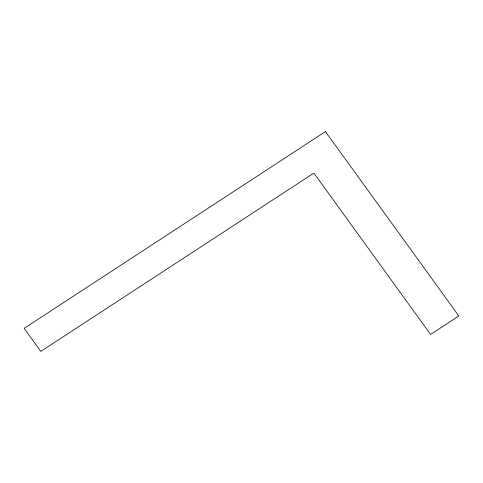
<?xml version="1.0" encoding="UTF-8"?>
<svg xmlns="http://www.w3.org/2000/svg" width="483" height="483" viewBox="0 0 483 483"><rect width="100%" height="100%" fill="white"/><g stroke="black" fill="none" stroke-linecap="round" stroke-linejoin="round"><path stroke-width="0.72" d="M325.439 131.599L24.15 328.349L40.826 351.401L313.872 173.095L430.607 334.435L458.85 315.991L325.439 131.599"/></g></svg>
